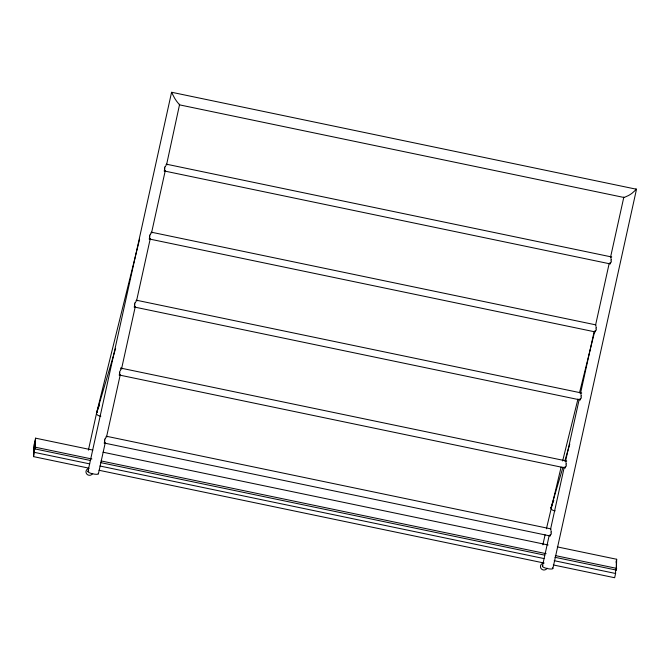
<?xml version="1.0" encoding="UTF-8"?>
<svg xmlns="http://www.w3.org/2000/svg" width="670" height="670" viewBox="0 0 670 670"><rect width="100%" height="100%" fill="white"/><g stroke="black" fill="none" stroke-linecap="round" stroke-linejoin="round"><path stroke-width="1" d="M179.485 104.788L176.721 101.354A10.553 1.315 57.8 0 1 174.636 98.222L171.554 92.351M552.876 568.487L636.5 189.267L631.793 193.454A10.553 2.06 -33.6 0 1 628.527 195.514L624.147 197.491M92.854 450.098L35.56 438.163L33.5 447.51L33.55 456.63L88.792 468.137M33.55 456.63L34.488 452.376L34.446 444.294L35.192 440.894L35.234 448.975L90.484 460.491M35.234 448.975L35.56 438.163M88.407 450.14L96.597 412.996L139.611 239.232M87.929 471.588L171.554 92.393M98.415 473.774L105.165 443.163M106.664 436.363L120.164 375.15M121.664 368.349L135.164 307.128M136.663 300.328L150.164 239.115M151.663 232.314L165.163 171.093M166.662 164.292L179.635 104.21M542.868 544.852L545.087 534.811M546.41 528.789L561.125 467.065M542.39 566.301L549.14 535.698M550.639 528.89L564.14 467.677M565.639 460.876L579.14 399.655M580.639 392.854L594.139 331.642M609.139 263.62L595.638 324.841L151.487 232.222M610.638 256.819L623.854 197.03M616.048 562.071L616.668 559.266L557.331 546.904M615.571 569.441L615.588 573.486L614.65 577.733L553.269 564.944M554.953 557.289L616.341 570.086L616.668 559.266M562.632 460.968L577.976 398.985M579.483 392.888L594.575 331.918M96.597 412.996L98.783 406.74M97.049 411.405L115.625 348.358M551.712 506.947A3.618 1.524 13.1 0 0 551.025 507.701L563.009 467.091M564.777 461.086L569.793 444.068M551.51 506.126L553.797 500.306M98.959 406.363L99.529 405.208M165.105 166.897L165.733 165.884M150.105 234.919L150.733 233.905M135.106 302.941L135.734 301.919M105.106 438.976L105.734 437.954M120.734 369.941L120.106 370.954A2.898 1.759 -67.3 0 0 119.495 372.118M610.705 262.54L610.077 263.26M595.705 330.561L595.077 331.281M580.706 398.575L580.078 399.295M565.706 466.596L565.078 467.317M550.707 534.61L550.078 535.33M635.411 189.275L636.148 189.099M179.661 104.888L623.845 197.449M166.487 164.2L611.735 256.995M164.066 170.925L610.345 263.93M149.067 238.939L595.345 331.943M136.487 300.235L581.736 393.03M134.067 306.96L580.346 399.965M120.466 368.039L566.736 461.052M119.067 374.974L565.346 467.987M106.488 436.27L550.715 528.856M104.076 442.996L550.346 536M103.088 452.233L548.119 544.978M35.611 447.275L91.882 459M101.086 460.918L546.125 553.671M555.33 555.589L616.71 568.386M100.709 462.618L544.727 555.154M34.488 452.376L89.73 463.891M99.964 466.019L543.973 558.562M554.207 560.69L615.588 573.486M99.026 470.273L544.057 563.026M171.679 92.276L636.5 189.25M171.855 92.376L172.291 92.787M164.728 170.448L164.518 169.552M149.728 238.461L149.519 237.574M134.729 306.483L134.519 305.587M119.729 374.497L119.528 373.609M104.729 442.518L104.528 441.622M611.082 258.704L611.291 259.893M596.082 326.717L596.292 327.906M581.083 394.739L581.292 395.928M566.083 462.752L566.292 463.942M551.083 530.774L551.293 531.963M616.299 562.004L616.341 570.086M92.678 473.489A3.576 3.476 -0.3 0 1 86.623 473.883A3.576 3.476 -0.3 0 1 88.934 468.422M96.564 412.988A3.618 1.524 13.1 0 1 97.443 412.167M100.852 416.162A3.744 2.186 13.8 0 1 96.447 412.954M552.398 567.875A5.36 1.214 12.4 0 1 547.457 568.596A5.36 1.214 12.4 0 1 543.027 565.84M98.205 473.38A5.36 1.214 12.4 0 1 92.41 473.749A5.36 1.214 12.4 0 1 88.783 471.085M550.422 534.71A3.451 0.578 -44.9 0 1 549.031 535.598M550.824 530.004A3.451 0.687 85.8 0 1 550.924 529.258M551 532.055A2.898 1.566 89.8 0 1 551 533.127M551.293 533.638A2.898 1.976 89.9 0 1 550.748 534.685M565.421 466.697A3.451 0.578 -44.9 0 1 564.031 467.585M565.823 461.99A3.451 0.687 85.8 0 1 565.941 461.178M565.999 464.042A2.898 1.566 89.8 0 1 565.999 465.106M566.292 465.625A2.906 1.985 89.9 0 1 565.748 466.672M580.421 398.675A3.451 0.578 -44.9 0 1 579.031 399.563M580.823 393.968A3.451 0.687 85.8 0 1 580.923 393.223M580.999 396.02A2.898 1.566 89.8 0 1 580.99 397.092M581.292 397.611A2.906 1.985 89.9 0 1 580.748 398.658M595.421 330.662A3.451 0.578 -44.9 0 1 594.047 331.541M595.823 325.947A3.451 0.687 85.8 0 1 595.948 325.118M595.999 327.998A2.898 1.566 89.8 0 1 595.99 329.071M596.292 329.59A2.906 1.985 89.9 0 1 595.747 330.637M610.42 262.64A3.451 0.578 -44.9 0 1 608.921 263.536M610.822 257.933A3.451 0.687 85.8 0 1 610.94 257.121M610.998 259.985A2.898 1.566 89.8 0 1 610.99 261.057M611.291 261.576A2.906 1.985 89.9 0 1 610.747 262.623M105.743 437.066A3.451 0.578 -44.9 0 1 106.765 437.15M105.023 442.51A3.451 0.511 81 0 1 104.88 443.356M104.796 441.396A2.906 1.399 -74.1 0 1 104.855 440.425M104.495 440.14A2.898 1.759 -67.3 0 1 105.031 438.892M120.608 369.153A3.451 0.578 -44.9 0 1 121.764 369.128M120.022 374.505A3.451 0.511 81 0 1 119.88 375.342M119.796 373.383A2.906 1.399 -74.1 0 1 119.855 372.411M135.876 300.93A3.451 0.578 -44.9 0 1 136.764 301.115M135.022 306.441A3.451 0.511 81 0 1 134.879 307.321M134.796 305.361A2.906 1.399 -74.1 0 1 134.854 304.389M134.494 304.105A2.898 1.759 -67.3 0 1 135.03 302.857M150.633 233.093A3.451 0.578 -44.9 0 1 151.763 233.093M150.021 238.453A3.451 0.511 81 0 1 149.879 239.307M149.795 237.347A2.898 1.399 -74.1 0 1 149.854 236.368M149.494 236.083A2.898 1.759 -67.3 0 1 150.03 234.835M165.909 164.87A3.451 0.578 -44.9 0 1 166.763 165.08M165.021 170.406A3.451 0.511 81 0 1 164.879 171.286M164.795 169.326A2.898 1.399 -74.1 0 1 164.853 168.354M164.493 168.07A2.898 1.759 -67.3 0 1 165.029 166.822M547.139 568.202A3.576 3.476 -0.3 0 1 540.983 568.453A3.576 3.476 -0.3 0 1 543.747 563.093M555.137 510.867A3.744 2.186 13.8 0 1 550.908 507.667"/></g></svg>
